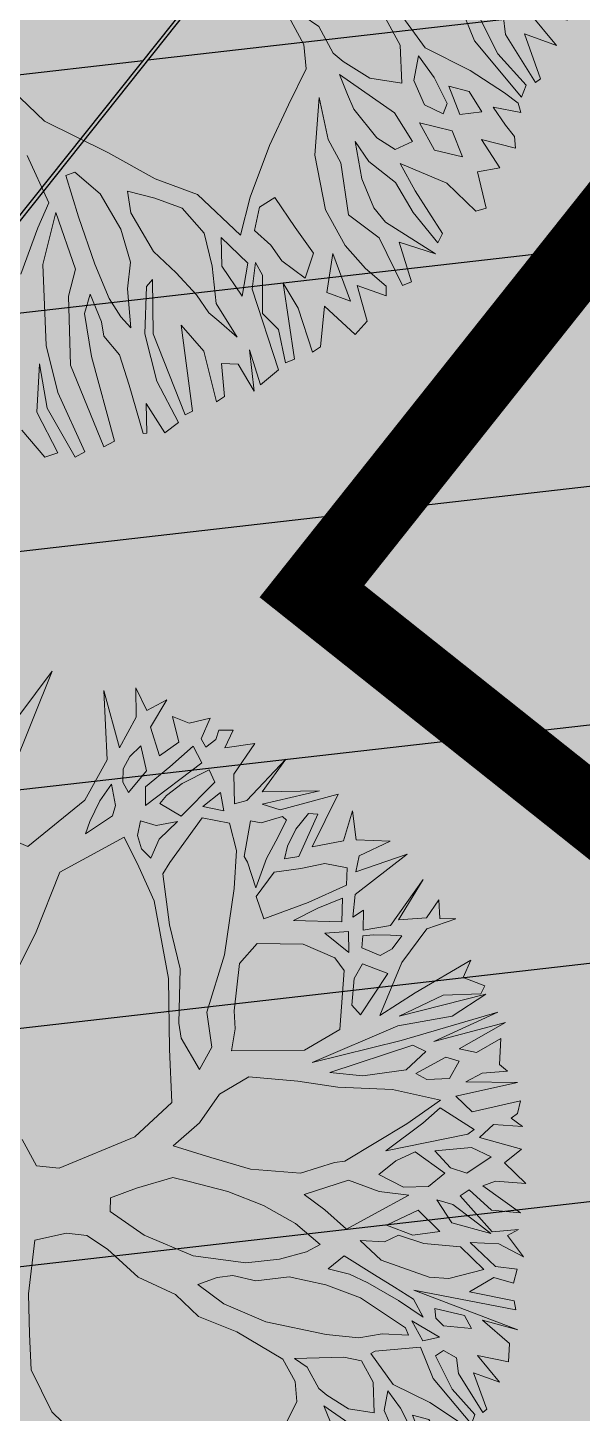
# Model space of a CAD drawing. Header units: metres. Extents: x -664657 to -643449, y -1076720 to -1062383.
# Drawn here: x -656128.54 to -656124.82, y -1069577.9 to -1069568.61 of the extents above; entities that cross this region are included whole.
import ezdxf

# ---------------------------------------------------------------- set-up
doc = ezdxf.new("R2010")
doc.units = ezdxf.units.M
doc.header["$LTSCALE"] = 0.1
doc.linetypes.add('DASHED', pattern=[19.05, 12.7, -6.35])
doc.layers.get('0').update_dxf_attribs({"color": 8, "lineweight": 9})
for name, color, linetype in [('AA_THER_srafy', 52, 'Continuous'), ('AA_THER_SRAFY KATASTR', 14, 'Continuous'), ('Vlastníci', 20, 'Continuous'), ('zeleň-šrafa', 63, 'Continuous')]:
    doc.layers.add(name, color=color, linetype=linetype)
doc.layers.add('AA_THER_STAFAZ', color=252, linetype='Continuous', lineweight=0)
doc.layers.add('FLOATING-WINDOWS', color=2, linetype='Continuous', plot=False)

# ---------------------------------------------------------------- blocks, each defined once
blk = doc.blocks.new('A$C0C461CEA')
for p, q in [((1.0237, 0.6787), (0.847, 0.5299)), ((0.915, 0.6272), (1.0237, 0.6787)), ((1.0385, 0.4544), (1.1026, 0.5894)), ((1.1026, 0.5894), (1.0744, 0.4649)), ((1.137, 0.5058), (1.1659, 0.5624)), ((1.1659, 0.5624), (1.164, 0.5078)), ((1.2126, 0.5083), (1.1542, 0.4723)), ((1.164, 0.5078), (1.2126, 0.5083)), ((1.0744, 0.4649), (1.137, 0.5058)), ((1.1542, 0.4723), (1.1422, 0.4092)), ((1.1925, 0.4157), (1.2064, 0.4704)), ((1.2064, 0.4704), (1.2319, 0.4413)), ((0.955, 0.4008), (1.0385, 0.4544)), ((1.0849, 0.438), (1.0599, 0.421)), ((1.1166, 0.4468), (1.0849, 0.438)), ((1.1021, 0.3938), (1.1166, 0.4468)), ((1.2319, 0.4413), (1.2764, 0.4291)), ((1.0599, 0.421), (1.0457, 0.3957)), ((1.1422, 0.4092), (1.1925, 0.4157)), ((1.2764, 0.4291), (1.2389, 0.3993)), ((0.7677, 0.4098), (0.7999, 0.3699)), ((0.7999, 0.3699), (0.955, 0.4008)), ((1.0222, 0.4038), (0.9828, 0.3842)), ((1.0083, 0.3593), (1.0222, 0.4038)), ((1.0457, 0.3957), (1.046, 0.3705)), ((1.046, 0.3705), (1.1021, 0.3938)), ((1.2156, 0.3931), (1.1509, 0.3775)), ((1.2159, 0.3529), (1.2156, 0.3931)), ((1.2389, 0.3993), (1.2391, 0.3783)), ((1.2661, 0.3828), (1.2809, 0.398)), ((1.2809, 0.398), (1.3081, 0.3832)), ((0.9828, 0.3842), (0.9429, 0.3545)), ((1.0838, 0.3642), (1.065, 0.3286)), ((1.1509, 0.3775), (1.0838, 0.3642)), ((1.2391, 0.3783), (1.2661, 0.3828)), ((1.3081, 0.3832), (1.2747, 0.3577)), ((0.9429, 0.3545), (0.9221, 0.3356)), ((0.9221, 0.3356), (0.9916, 0.3423)), ((0.9916, 0.3423), (1.0083, 0.3593)), ((1.065, 0.3286), (1.2159, 0.3529)), ((1.2747, 0.3577), (1.3361, 0.3355)), ((1.1154, 0.3267), (1.0945, 0.3181)), ((1.0945, 0.3181), (1.1225, 0.2722)), ((1.1573, 0.3337), (1.1154, 0.3267)), ((1.2227, 0.332), (1.1573, 0.3337)), ((1.2206, 0.3026), (1.2227, 0.332)), ((1.3361, 0.3355), (1.2651, 0.2988)), ((1.04, 0.305), (1.0192, 0.2796)), ((1.0654, 0.28), (1.04, 0.305)), ((1.1225, 0.2722), (1.2206, 0.3026)), ((1.2651, 0.2988), (1.2362, 0.2421)), ((0.8343, 0.2886), (0.726, 0.1969)), ((0.9921, 0.2901), (0.8343, 0.2886)), ((0.9904, 0.2187), (0.9921, 0.2901)), ((1.0192, 0.2796), (1.0135, 0.2501)), ((1.0573, 0.2506), (1.11, 0.2661)), ((1.11, 0.2661), (1.0654, 0.28)), ((1.2209, 0.2774), (1.173, 0.2685)), ((1.173, 0.2685), (1.2086, 0.2394)), ((1.2086, 0.2394), (1.2209, 0.2774)), ((1.2633, 0.2358), (1.3787, 0.2747)), ((1.3787, 0.2747), (1.3011, 0.2361)), ((1.0135, 0.2501), (1.0222, 0.2232)), ((1.0222, 0.2232), (1.0573, 0.2506)), ((1.1606, 0.2474), (1.0537, 0.1959)), ((1.2071, 0.21), (1.1606, 0.2474)), ((1.2362, 0.2421), (1.2633, 0.2358)), ((0.9852, 0.1382), (0.9904, 0.2187)), ((1.3011, 0.2361), (1.4109, 0.1802)), ((0.726, 0.1969), (0.5883, 0.099)), ((1.0537, 0.1959), (1.0286, 0.1813)), ((1.1927, 0.1511), (1.2071, 0.21)), ((1.2493, 0.1936), (1.2013, 0.1319)), ((1.268, 0.1788), (1.2493, 0.1936)), ((1.4109, 0.1802), (1.2887, 0.2132)), ((1.2887, 0.2132), (1.3166, 0.1841)), ((1.0286, 0.1813), (0.99, 0.0777)), ((1.3143, 0.169), (1.268, 0.1788)), ((1.3166, 0.1841), (1.4429, 0.1553)), ((1.1496, 0.081), (1.1927, 0.1511)), ((1.2769, 0.1285), (1.3187, 0.1583)), ((1.3187, 0.1583), (1.3143, 0.169)), ((1.3674, 0.1486), (1.3273, 0.1314)), ((1.4429, 0.1553), (1.3404, 0.0811)), ((1.3843, 0.1379), (1.3674, 0.1486)), ((0.934, -0.0237), (0.9852, 0.1382)), ((1.2013, 0.1319), (1.2014, 0.1175)), ((1.2418, 0.1053), (1.2769, 0.1285)), ((1.3273, 0.1314), (1.2939, 0.1076)), ((1.305, 0.0765), (1.3843, 0.1379)), ((1.2014, 0.1175), (1.1918, 0.0604)), ((1.1918, 0.0604), (1.2418, 0.1053)), ((1.2939, 0.1076), (1.2755, 0.0865)), ((1.406, 0.0607), (1.4535, 0.1092)), ((1.4535, 0.1092), (1.4313, 0.0502)), ((0.99, 0.0777), (0.9657, -0.0174)), ((1.0643, -0.035), (1.1496, 0.081)), ((1.2755, 0.0865), (1.305, 0.0765)), ((1.3404, 0.0811), (1.406, 0.0607)), ((1.2421, 0.0717), (1.1836, 0.0436)), ((1.2969, 0.0513), (1.2421, 0.0717)), ((1.3474, 0.0368), (1.2969, 0.0513)), ((1.4313, 0.0502), (1.4947, 0.013)), ((1.1836, 0.0436), (1.1756, -0.0069)), ((1.3855, 0.0059), (1.3474, 0.0368)), ((1.3667, -0.0261), (1.3855, 0.0059)), ((1.4208, 0.0165), (1.3983, -0.0108)), ((1.4947, 0.013), (1.4208, 0.0165)), ((0.8639, -0.1588), (0.934, -0.0237)), ((0.9657, -0.0174), (0.9079, -0.1187)), ((1.1756, -0.0069), (1.2766, -0.0203)), ((1.2766, -0.0203), (1.3667, -0.0261)), ((1.3983, -0.0108), (1.5137, -0.0288)), ((0.9728, -0.1265), (1.0643, -0.035)), ((1.1382, -0.0469), (1.0838, -0.0666)), ((1.2245, -0.0947), (1.1382, -0.0469)), ((1.2306, -0.04), (1.3211, -0.0913)), ((1.2894, -0.0412), (1.2306, -0.04)), ((1.3459, -0.0473), (1.2894, -0.0412)), ((1.3211, -0.0913), (1.3459, -0.0473)), ((1.5137, -0.0288), (1.3735, -0.053)), ((1.0838, -0.0666), (1.0258, -0.1512)), ((1.3735, -0.053), (1.3463, -0.0935)), ((1.2713, -0.153), (1.2245, -0.0947)), ((1.3237, -0.1165), (1.2773, -0.0959)), ((1.2773, -0.0959), (1.3031, -0.1569)), ((1.3463, -0.0935), (1.3739, -0.0908)), ((1.3739, -0.0908), (1.3533, -0.1288)), ((1.4098, -0.1475), (1.5185, -0.0936)), ((1.5185, -0.0936), (1.4308, -0.1449)), ((0.9079, -0.1187), (0.8974, -0.1501)), ((1.3031, -0.1569), (1.3237, -0.1165)), ((0.9465, -0.1982), (0.9728, -0.1265)), ((1.3468, -0.1397), (1.3326, -0.1608)), ((1.3678, -0.1479), (1.3468, -0.1397)), ((1.3533, -0.1288), (1.4098, -0.1475)), ((1.4308, -0.1449), (1.4857, -0.1695)), ((0.8145, -0.2625), (0.8639, -0.1588)), ((0.8974, -0.1501), (0.9006, -0.228)), ((1.0258, -0.1512), (1.0094, -0.1868)), ((1.2758, -0.1866), (1.2713, -0.153)), ((1.3326, -0.1608), (1.3599, -0.1942)), ((1.3998, -0.1662), (1.3678, -0.1479)), ((1.4209, -0.1786), (1.3998, -0.1662)), ((1.4857, -0.1695), (1.5275, -0.1481)), ((1.5275, -0.1481), (1.511, -0.1843)), ((0.4921, -0.1816), (0.4927, -0.2464)), ((1.0094, -0.1868), (0.9803, -0.2249)), ((1.2078, -0.294), (1.2758, -0.1866)), ((1.3179, -0.1922), (1.2869, -0.2117)), ((1.3561, -0.2362), (1.3179, -0.1922)), ((1.3893, -0.1939), (1.4209, -0.1786)), ((1.4757, -0.1906), (1.3938, -0.2292)), ((1.5406, -0.2008), (1.4757, -0.1906)), ((1.511, -0.1843), (1.5406, -0.2008)), ((0.9006, -0.228), (0.9465, -0.1982)), ((1.2869, -0.2117), (1.2555, -0.26)), ((1.3599, -0.1942), (1.3893, -0.1939)), ((0.9803, -0.2249), (1.1197, -0.2973)), ((1.2624, -0.2875), (1.3561, -0.2362)), ((1.3938, -0.2292), (1.298, -0.3082)), ((0.4927, -0.2464), (0.5332, -0.2736)), ((0.7097, -0.2905), (0.8145, -0.2625)), ((1.2555, -0.26), (1.2624, -0.2875)), ((0.5332, -0.2736), (0.7097, -0.2905)), ((0.8463, -0.3294), (0.9138, -0.2951)), ((0.9138, -0.2951), (0.987, -0.292)), ((0.987, -0.292), (1.0758, -0.3499)), ((1.1197, -0.2973), (1.2078, -0.294)), ((1.298, -0.3082), (1.3885, -0.3007)), ((1.3885, -0.3007), (1.5271, -0.2951)), ((1.5271, -0.2951), (1.4955, -0.3206)), ((0.7733, -0.3469), (0.8463, -0.3294)), ((1.3218, -0.3457), (1.1218, -0.3285)), ((1.1218, -0.3285), (1.3137, -0.377)), ((1.4393, -0.3338), (1.3342, -0.3288)), ((1.3342, -0.3288), (1.5213, -0.375)), ((1.5128, -0.3691), (1.4393, -0.3338)), ((1.4955, -0.3206), (1.5277, -0.3581)), ((0.8327, -0.4069), (0.7733, -0.3469)), ((1.0758, -0.3499), (1.1459, -0.4021)), ((1.4355, -0.3824), (1.3218, -0.3457)), ((1.5277, -0.3581), (1.5128, -0.3691)), ((0.4142, -0.3858), (0.348, -0.4812)), ((0.4816, -0.4043), (0.4142, -0.3858)), ((0.6014, -0.3822), (0.5867, -0.4075)), ((0.6603, -0.39), (0.6014, -0.3822)), ((1.1455, -0.3661), (1.3307, -0.3979)), ((1.2047, -0.4057), (1.1455, -0.3661)), ((1.3137, -0.377), (1.5259, -0.4212)), ((1.5213, -0.375), (1.4355, -0.3824)), ((0.5179, -0.4292), (0.4816, -0.4043)), ((0.5867, -0.4075), (0.6277, -0.4869)), ((0.7403, -0.406), (0.6603, -0.39)), ((0.7675, -0.431), (0.7403, -0.406)), ((0.8963, -0.4693), (0.8327, -0.4069)), ((1.1459, -0.4021), (1.2473, -0.4617)), ((1.2933, -0.4384), (1.2047, -0.4057)), ((1.3307, -0.3979), (1.3495, -0.4229)), ((0.5435, -0.4769), (0.5179, -0.4292)), ((0.8311, -0.4891), (0.7675, -0.431)), ((1.3495, -0.4229), (1.2933, -0.4384)), ((1.5259, -0.4212), (1.3746, -0.4124)), ((1.3746, -0.4124), (1.5304, -0.4487)), ((1.3078, -0.4551), (1.3816, -0.4544)), ((1.323, -0.4777), (1.3078, -0.4551)), ((1.3816, -0.4544), (1.4028, -0.4752)), ((1.5304, -0.4487), (1.4152, -0.4516)), ((1.4152, -0.4516), (1.4449, -0.4766)), ((0.348, -0.4812), (0.3091, -0.559)), ((0.5738, -0.5607), (0.5435, -0.4769)), ((0.9875, -0.5272), (0.8963, -0.4693)), ((1.2473, -0.4617), (1.3278, -0.5305)), ((1.3671, -0.4983), (1.323, -0.4777)), ((1.4028, -0.4752), (1.3671, -0.4983)), ((1.4449, -0.4766), (1.5054, -0.4742)), ((1.5054, -0.4742), (1.4765, -0.5225)), ((0.6277, -0.4869), (0.6999, -0.5762)), ((0.8845, -0.5516), (0.8311, -0.4891)), ((1.0632, -0.5415), (0.9875, -0.5272)), ((1.3278, -0.5305), (1.2397, -0.5416)), ((1.4345, -0.5211), (1.3949, -0.5215)), ((1.3949, -0.5215), (1.492, -0.5751)), ((1.4851, -0.5434), (1.4345, -0.5211)), ((1.4765, -0.5225), (1.4851, -0.5434)), ((0.9272, -0.6184), (0.8845, -0.5516)), ((1.0843, -0.5497), (1.0632, -0.5415)), ((1.2397, -0.5416), (1.0843, -0.5497)), ((1.3195, -0.545), (1.271, -0.5563)), ((1.3622, -0.6202), (1.3195, -0.545)), ((1.492, -0.5751), (1.3614, -0.5386)), ((1.3614, -0.5386), (1.3763, -0.5846)), ((0.3091, -0.559), (0.2762, -0.629)), ((0.6267, -0.6316), (0.5738, -0.5607)), ((0.6999, -0.5762), (0.793, -0.6425)), ((0.9729, -0.5718), (1.0721, -0.5894)), ((0.9968, -0.6219), (0.9729, -0.5718)), ((1.271, -0.5563), (1.1727, -0.5716)), ((1.1727, -0.5716), (1.3455, -0.6227)), ((1.0721, -0.5894), (1.1188, -0.6418)), ((1.1353, -0.6098), (1.1814, -0.6009)), ((1.1814, -0.6009), (1.2277, -0.6029)), ((1.2277, -0.6029), (1.262, -0.674)), ((1.3763, -0.5846), (1.4798, -0.613)), ((0.953, -0.683), (0.9272, -0.6184)), ((1.0184, -0.6805), (0.9968, -0.6219)), ((1.1694, -0.6581), (1.1353, -0.6098)), ((1.3392, -0.6522), (1.2656, -0.6211)), ((1.2656, -0.6211), (1.2787, -0.6696)), ((1.3455, -0.6227), (1.3622, -0.6202)), ((1.4798, -0.613), (1.4608, -0.6342)), ((0.2762, -0.629), (0.273, -0.7298)), ((0.6483, -0.6967), (0.6267, -0.6316)), ((0.6795, -0.6352), (0.7095, -0.698)), ((0.7234, -0.6414), (0.6795, -0.6352)), ((0.7553, -0.6537), (0.7234, -0.6414)), ((0.793, -0.6425), (0.8605, -0.6695)), ((1.1188, -0.6418), (1.1714, -0.679)), ((1.3671, -0.6897), (1.3392, -0.6522)), ((1.4043, -0.6306), (1.3642, -0.6412)), ((1.3642, -0.6412), (1.4321, -0.7059)), ((1.4569, -0.6637), (1.4043, -0.6306)), ((1.4608, -0.6342), (1.444, -0.6362)), ((1.444, -0.6362), (1.4569, -0.6637)), ((0.7934, -0.6869), (0.7553, -0.6537)), ((0.8605, -0.6695), (0.9194, -0.6833)), ((1.2176, -0.6828), (1.1694, -0.6581)), ((1.262, -0.674), (1.2176, -0.6828)), ((1.2787, -0.6696), (1.3042, -0.6964)), ((0.706, -0.7652), (0.6483, -0.6967)), ((0.7095, -0.698), (0.7709, -0.7754)), ((0.8609, -0.7133), (0.7934, -0.6869)), ((0.9194, -0.6833), (0.953, -0.683)), ((1.0874, -0.6799), (1.0184, -0.6805)), ((1.1714, -0.679), (1.0874, -0.6799)), ((1.3042, -0.6964), (1.3671, -0.6897)), ((0.9226, -0.7655), (0.8609, -0.7133)), ((1.0331, -0.7158), (1.0529, -0.7744)), ((1.0778, -0.743), (1.0331, -0.7158)), ((1.0985, -0.7134), (1.1742, -0.7168)), ((1.1386, -0.7592), (1.0985, -0.7134)), ((1.1742, -0.7168), (1.1934, -0.7796)), ((1.2204, -0.7164), (1.2251, -0.7751)), ((1.2458, -0.7413), (1.2204, -0.7164)), ((1.4321, -0.7059), (1.386, -0.7148)), ((1.386, -0.7148), (1.4058, -0.7752)), ((0.273, -0.7298), (0.3033, -0.8237)), ((0.9433, -0.7377), (0.9871, -0.7289)), ((0.979, -0.7691), (0.9433, -0.7377)), ((0.9871, -0.7289), (1.0255, -0.7957)), ((1.1114, -0.7444), (1.0778, -0.743)), ((1.1514, -0.7861), (1.1114, -0.7444)), ((1.2691, -0.7915), (1.2458, -0.7413)), ((1.2919, -0.7301), (1.2685, -0.7327)), ((1.2685, -0.7327), (1.2929, -0.8333)), ((1.3135, -0.7911), (1.2919, -0.7301)), ((1.3508, -0.7403), (1.3214, -0.7364)), ((1.3214, -0.7364), (1.366, -0.826)), ((1.4058, -0.7752), (1.3508, -0.7403)), ((0.7657, -0.8636), (0.706, -0.7652)), ((0.9754, -0.8256), (0.9226, -0.7655)), ((1.0046, -0.8043), (0.979, -0.7691)), ((1.1934, -0.7796), (1.1386, -0.7592)), ((0.7709, -0.7754), (0.8731, -0.8602)), ((1.0255, -0.7957), (1.0511, -0.8398)), ((1.0529, -0.7744), (1.1269, -0.8559)), ((1.2173, -0.8298), (1.1514, -0.7861)), ((1.2251, -0.7751), (1.2887, -0.8351)), ((1.2887, -0.8351), (1.2691, -0.7915)), ((1.366, -0.826), (1.3135, -0.7911)), ((1.0454, -0.8693), (1.0046, -0.8043)), ((0.3033, -0.8237), (0.3757, -0.9238)), ((1.031, -0.9282), (0.9754, -0.8256)), ((1.0511, -0.8398), (1.075, -0.8816)), ((1.2389, -0.8968), (1.2173, -0.8298)), ((1.2932, -0.8627), (1.2401, -0.8314)), ((1.2401, -0.8314), (1.2642, -0.9026)), ((1.2929, -0.8333), (1.3453, -0.8556)), ((0.2433, -0.9527), (0.2491, -0.8621)), ((0.7663, -0.9182), (0.7657, -0.8636)), ((0.8731, -0.8602), (0.9323, -0.8998)), ((1.0754, -0.9254), (1.0454, -0.8693)), ((1.2586, -1.0058), (1.085, -0.8647)), ((1.085, -0.8647), (1.2422, -1.0456)), ((1.1269, -0.8559), (1.1631, -0.8784)), ((1.3273, -0.9128), (1.2932, -0.8627)), ((1.3453, -0.8556), (1.3183, -0.8558)), ((1.3183, -0.8558), (1.3273, -0.9128)), ((0.7886, -0.8736), (0.8839, -0.9213)), ((0.8039, -0.9029), (0.7886, -0.8736)), ((1.075, -0.8816), (1.0754, -0.9254)), ((1.1631, -0.8784), (1.2389, -0.8968)), ((0.7499, -0.958), (0.7663, -0.9182)), ((0.8044, -0.9557), (0.8039, -0.9029)), ((0.9323, -0.8998), (0.9805, -0.9161)), ((0.9805, -0.9161), (1.0294, -0.9451)), ((1.2642, -0.9026), (1.3023, -0.9298)), ((0.2917, -0.9247), (0.2774, -0.9986)), ((0.3085, -0.9269), (0.2917, -0.9247)), ((0.33, -0.9813), (0.3085, -0.9269)), ((0.3757, -0.9238), (0.4269, -1.0031)), ((0.8839, -0.9213), (0.9136, -0.9462)), ((0.9495, -0.9416), (0.9387, -0.9417)), ((0.9387, -0.9417), (0.9503, -1.0232)), ((1.0399, -0.9804), (0.9495, -0.9416)), ((1.0294, -0.9451), (1.031, -0.9282)), ((1.0501, -0.9215), (1.0861, -0.9799)), ((1.0506, -0.9701), (1.0501, -0.9215)), ((1.0983, -0.9402), (1.1065, -0.9209)), ((1.1052, -0.9629), (1.0983, -0.9402)), ((1.1065, -0.9209), (1.1556, -0.9648)), ((1.2494, -0.9219), (1.1888, -0.9243)), ((1.1888, -0.9243), (1.265, -0.9866)), ((1.2815, -0.9528), (1.2494, -0.9219)), ((1.3023, -0.9298), (1.2815, -0.9528)), ((0.2058, -0.9825), (0.2433, -0.9527)), ((0.6932, -0.9987), (0.7499, -0.958)), ((0.813, -0.9766), (0.8044, -0.9557)), ((0.9136, -0.9462), (0.9141, -0.9984)), ((1.1559, -0.996), (1.1052, -0.9629)), ((1.1556, -0.9648), (1.1559, -0.996)), ((0.1416, -1.0395), (0.2058, -0.9825)), ((0.2459, -0.9737), (0.1836, -1.0433)), ((0.2302, -1.0771), (0.2459, -0.9737)), ((0.3325, -1.0527), (0.33, -0.9813)), ((0.8405, -1.0243), (0.813, -0.9766)), ((1.0322, -1.0525), (1.0399, -0.9804)), ((1.0861, -0.9799), (1.0506, -0.9701)), ((1.265, -0.9866), (1.2586, -1.0058)), ((0.2774, -0.9986), (0.2638, -1.0851)), ((0.374, -0.9995), (0.3618, -1.0356)), ((0.4103, -1.0327), (0.374, -0.9995)), ((0.4269, -1.0031), (0.4796, -1.062)), ((0.6307, -1.0456), (0.6932, -0.9987)), ((0.7462, -1.0126), (0.6924, -1.0978)), ((0.7259, -1.0848), (0.7462, -1.0126)), ((0.7926, -1.0314), (0.7964, -0.9935)), ((0.7964, -0.9935), (0.8496, -1.098)), ((0.9141, -0.9984), (0.8853, -1.0581)), ((1.0594, -1.012), (1.0578, -1.0918)), ((1.0804, -1.0094), (1.0594, -1.012)), ((1.0975, -1.0368), (1.0804, -1.0094)), ((1.2422, -1.0456), (1.1852, -0.9916)), ((1.1852, -0.9916), (1.2129, -1.0633)), ((0.3618, -1.0356), (0.3649, -1.1136)), ((0.4443, -1.0708), (0.4103, -1.0327)), ((0.7904, -1.059), (0.7926, -1.0314)), ((0.8853, -1.0581), (0.8405, -1.0243)), ((0.9063, -1.0639), (0.9336, -1.03)), ((0.9336, -1.03), (0.94, -1.0762)), ((0.9503, -1.0232), (1.0014, -1.0948)), ((1.0852, -1.0687), (1.0975, -1.0368)), ((0.1836, -1.0433), (0.1219, -1.1705)), ((0.3205, -1.1116), (0.3325, -1.0527)), ((0.4796, -1.062), (0.5124, -1.1601)), ((0.5581, -1.1093), (0.6307, -1.0456)), ((0.8019, -1.1219), (0.7904, -1.059)), ((0.9026, -1.1101), (0.9063, -1.0639)), ((1.0586, -1.1782), (1.0322, -1.0525)), ((1.1923, -1.0971), (1.1396, -1.0532)), ((1.1396, -1.0532), (1.1548, -1.1269)), ((1.2129, -1.0633), (1.1923, -1.0971)), ((0.1969, -1.1128), (0.2302, -1.0771)), ((0.2638, -1.0851), (0.2579, -1.15)), ((0.4575, -1.1271), (0.4443, -1.0708)), ((0.7263, -1.131), (0.7259, -1.0848)), ((0.94, -1.0762), (0.9387, -1.1266)), ((1.0921, -1.1671), (1.0852, -1.0687)), ((1.1147, -1.0829), (1.1029, -1.1652)), ((1.1548, -1.1269), (1.1147, -1.0829)), ((0.2939, -1.1497), (0.3205, -1.1116)), ((0.5124, -1.1601), (0.5581, -1.1093)), ((0.6924, -1.0978), (0.6639, -1.1905)), ((0.7657, -1.1097), (0.7454, -1.1729)), ((0.7703, -1.1516), (0.7657, -1.1097)), ((0.8496, -1.098), (0.8544, -1.1568)), ((0.9238, -1.1393), (0.9026, -1.1101)), ((0.9492, -1.1541), (0.9553, -1.1012)), ((0.9553, -1.1012), (0.9825, -1.1261)), ((1.0014, -1.0948), (1.0356, -1.1574)), ((1.0578, -1.0918), (1.0753, -1.163)), ((0.1433, -1.2207), (0.1969, -1.1128)), ((0.2324, -1.1275), (0.2075, -1.1529)), ((0.227, -1.1797), (0.2324, -1.1275)), ((0.3649, -1.1136), (0.3822, -1.1656)), ((0.443, -1.1842), (0.4575, -1.1271)), ((0.5643, -1.1326), (0.5376, -1.1641)), ((0.5961, -1.1299), (0.5643, -1.1326)), ((0.6027, -1.1929), (0.5961, -1.1299)), ((0.6954, -1.2172), (0.7263, -1.131)), ((0.8208, -1.1553), (0.8019, -1.1219)), ((0.88, -1.1337), (0.8805, -1.1883)), ((0.9242, -1.1729), (0.88, -1.1337)), ((0.9387, -1.1266), (0.9238, -1.1393)), ((0.9825, -1.1261), (0.9853, -1.1681)), ((0.2075, -1.1529), (0.183, -1.2245)), ((0.2579, -1.15), (0.2606, -1.1878)), ((0.2669, -1.2129), (0.2939, -1.1497)), ((0.2966, -1.2402), (0.3401, -1.1558)), ((0.3401, -1.1558), (0.3252, -1.162)), ((0.4805, -1.1478), (0.4581, -1.1925)), ((0.5003, -1.2089), (0.4805, -1.1478)), ((0.7943, -1.206), (0.7703, -1.1516)), ((0.8544, -1.1568), (0.8208, -1.1553)), ((0.9853, -1.1681), (0.9492, -1.1541)), ((1.0356, -1.1574), (1.0485, -1.1843)), ((0.1219, -1.1705), (0.1016, -1.2523)), ((0.2188, -1.2032), (0.227, -1.1797)), ((0.3252, -1.162), (0.2839, -1.2338)), ((0.3822, -1.1656), (0.3953, -1.2159)), ((0.4184, -1.2451), (0.443, -1.1842)), ((0.5376, -1.1641), (0.5506, -1.2)), ((0.7454, -1.1729), (0.7399, -1.2275)), ((0.8727, -1.249), (0.8168, -1.1806)), ((0.8168, -1.1806), (0.8174, -1.2352)), ((0.9186, -1.2216), (0.9242, -1.1729)), ((1.0445, -1.2012), (1.0064, -1.1703)), ((1.0064, -1.1703), (1.0109, -1.2081)), ((1.0485, -1.1843), (1.0445, -1.2012)), ((1.0753, -1.163), (1.0586, -1.1782)), ((1.1029, -1.1652), (1.0921, -1.1671)), ((0.0969, -1.1936), (0.0532, -1.2654)), ((0.0724, -1.2676), (0.0969, -1.1936)), ((0.2276, -1.2451), (0.2188, -1.2032)), ((0.2606, -1.1878), (0.2669, -1.2129)), ((0.4581, -1.1925), (0.4647, -1.2554)), ((0.4647, -1.2554), (0.5003, -1.2089)), ((0.5506, -1.2), (0.5551, -1.2335)), ((0.6099, -1.2474), (0.6027, -1.1929)), ((0.6639, -1.1905), (0.6646, -1.2619)), ((0.7967, -1.2666), (0.7943, -1.206)), ((0.8805, -1.1883), (0.9186, -1.2216)), ((1.0109, -1.2081), (1.0154, -1.2332)), ((0.128, -1.3739), (0.1433, -1.2207)), ((0.183, -1.2245), (0.149, -1.3737)), ((0.3953, -1.2159), (0.3999, -1.2536)), ((0.5129, -1.2147), (0.4857, -1.2528)), ((0.5132, -1.2399), (0.5129, -1.2147)), ((0.7236, -1.2781), (0.6954, -1.2172)), ((0.7399, -1.2275), (0.7462, -1.2587)), ((1.0072, -1.2519), (0.9623, -1.2104)), ((0.9623, -1.2104), (0.9671, -1.2691)), ((1.0154, -1.2332), (1.0072, -1.2519)), ((0.1016, -1.2523), (0.0944, -1.3658)), ((0.2173, -1.2998), (0.2276, -1.2451)), ((0.2839, -1.2338), (0.2637, -1.3162)), ((0.2794, -1.3916), (0.2966, -1.2402)), ((0.3471, -1.25), (0.2938, -1.3915)), ((0.3602, -1.3086), (0.3471, -1.25)), ((0.3999, -1.2536), (0.4085, -1.2746)), ((0.4233, -1.3146), (0.4184, -1.2451)), ((0.4857, -1.2528), (0.4601, -1.3983)), ((0.4819, -1.299), (0.5132, -1.2399)), ((0.5551, -1.2335), (0.5766, -1.2795)), ((0.5766, -1.2795), (0.6099, -1.2474)), ((0.8174, -1.2352), (0.8248, -1.3233)), ((0.8944, -1.316), (0.8727, -1.249)), ((0.9292, -1.2569), (0.913, -1.32)), ((0.9671, -1.2691), (0.9292, -1.2569)), ((0.0287, -1.3413), (0.0155, -1.2808)), ((0.0532, -1.2654), (0.0521, -1.3452)), ((0.0752, -1.366), (0.0724, -1.2676)), ((0.4085, -1.2746), (0.4233, -1.3146)), ((0.5387, -1.2691), (0.4937, -1.3955)), ((0.541, -1.3195), (0.5387, -1.2691)), ((0.598, -1.3189), (0.6394, -1.2639)), ((0.6394, -1.2639), (0.6277, -1.3522)), ((0.6646, -1.2619), (0.6777, -1.3139)), ((0.7203, -1.3705), (0.7236, -1.2781)), ((0.7462, -1.2587), (0.7975, -1.3488)), ((0.8099, -1.3337), (0.7967, -1.2666)), ((0.1996, -1.3858), (0.2173, -1.2998)), ((0.4931, -1.3367), (0.4819, -1.299)), ((0.7508, -1.3006), (0.7371, -1.3722)), ((0.7975, -1.3488), (0.7508, -1.3006)), ((0.2637, -1.3162), (0.2627, -1.3978)), ((0.3383, -1.3971), (0.3602, -1.3086)), ((0.5273, -1.3994), (0.541, -1.3195)), ((0.6277, -1.3522), (0.598, -1.3189)), ((0.6777, -1.3139), (0.695, -1.3582)), ((0.8248, -1.3233), (0.8099, -1.3337)), ((0.913, -1.32), (0.8944, -1.316)), ((0.0521, -1.3452), (0.0287, -1.3413)), ((0.2285, -1.3417), (0.2056, -1.3881)), ((0.2333, -1.4023), (0.2285, -1.3417)), ((0.3774, -1.3421), (0.3551, -1.3951)), ((0.4027, -1.3568), (0.3774, -1.3421)), ((0.432, -1.3439), (0.4056, -1.4114)), ((0.42, -1.4071), (0.432, -1.3439)), ((0.4769, -1.3939), (0.4931, -1.3367)), ((0.5831, -1.3383), (0.5441, -1.3975)), ((0.6072, -1.407), (0.5831, -1.3383)), ((0.6503, -1.3334), (0.6365, -1.3965)), ((0.6867, -1.3727), (0.6503, -1.3334)), ((0.0944, -1.3658), (0.0752, -1.366)), ((0.149, -1.3737), (0.128, -1.3739)), ((0.4056, -1.4114), (0.4027, -1.3568)), ((0.695, -1.3582), (0.6867, -1.3727)), ((0.7371, -1.3722), (0.7203, -1.3705)), ((0.2056, -1.3881), (0.1996, -1.3858)), ((0.2627, -1.3978), (0.2333, -1.4023)), ((0.2938, -1.3915), (0.2794, -1.3916)), ((0.3551, -1.3951), (0.3383, -1.3971)), ((0.4601, -1.3983), (0.42, -1.4071)), ((0.4937, -1.3955), (0.4769, -1.3939)), ((0.5441, -1.3975), (0.5273, -1.3994)), ((0.6365, -1.3965), (0.6072, -1.407))]:
    blk.add_line(p, q)

msp = doc.modelspace()

# ---------------------------------------------------------------- hatches: boundary and pattern name
at = {"layer": 'AA_THER_srafy'}
h = msp.add_hatch(color=31, dxfattribs=at)
h.dxf.hatch_style = 1
h.paths.add_polyline_path([(-656103.93, -1069590.4349), (-656094.537, -1069597.903), (-656077.1115, -1069575.9861), (-656086.5044, -1069568.5181)])
h.paths.add_polyline_path([(-656099.8111, -1069557.9382), (-656109.204, -1069550.4701), (-656126.6296, -1069572.387), (-656117.2366, -1069579.8551)])
at = {"layer": 'Vlastníci'}
h = msp.add_hatch(dxfattribs=at)
h.set_pattern_fill('ANSI31', color=256, scale=0.5, style=0)
h.set_pattern_definition([(6.5127, (-656030.26, -1069498.5804), (-0.180059, 1.577256), [])])
h.paths.add_polyline_path([(-656033.5625, -1069452), (-656024.75, -1069459.2286), (-656035.4375, -1069473), (-656039.6237, -1069478.4072), (-656040.9127, -1069479.9444), (-656046.5, -1069487.1129), (-656056.1875, -1069499.9879), (-656057.6543, -1069501.9373), (-656060.125, -1069499.9879), (-656066.9118, -1069494.5918), (-656055.625, -1069480), (-656044.5625, -1069465.75), (-656033.5625, -1069451.9786)])
h.paths.add_polyline_path([(-656094.4375, -1069560.0929), (-656112.25, -1069549.375), (-656116.1795, -1069545.8821), (-656093.875, -1069518), (-656060.6875, -1069511.125), (-656057.875, -1069513.5)])
h.paths.add_polyline_path([(-656094.4559, -1069560.1139), (-656119.4375, -1069588.5929), (-656134.25, -1069576.9679), (-656112.25, -1069549.375)])
h.paths.add_polyline_path([(-656116.1795, -1069545.8821), (-656112.25, -1069549.375), (-656134.25, -1069577.0171), (-656138.375, -1069573.6421)])
h.paths.add_polyline_path([(-656104.1875, -1069478.3531), (-656124.875, -1069506), (-656136.375, -1069520.5004), (-656147.625, -1069534.8754), (-656159.2531, -1069549.4105), (-656159.3127, -1069549.3632), (-656159.3125, -1069549.363), (-656168.0625, -1069542.363), (-656156.5684, -1069527.8704), (-656145.25, -1069513.625), (-656134.25, -1069500), (-656123.1875, -1069485.75), (-656112.0625, -1069471.6031)])
at = {"layer": 'zeleň-šrafa'}
h = msp.add_hatch(color=256, dxfattribs=at)
edge = h.paths.add_edge_path()
edge.add_line((-656103.93, -1069590.4349), (-656098.0283, -1069595.1272))
edge.add_line((-656098.0283, -1069595.1272), (-656099.98, -1069597.5683))
edge.add_line((-656099.98, -1069597.5683), (-656095.6852, -1069601.0041))
edge.add_arc((-656100.9719, -1069597.9183), 6.1213, 232.55654, 329.72858, ccw=False)
edge.add_line((-656104.6935, -1069602.7784), (-656110.2972, -1069598.4443))
edge.add_line((-656110.2972, -1069598.4443), (-656103.93, -1069590.4349))
h.paths.add_polyline_path([(-656111.8558, -1069597.1899), (-656120.7429, -1069590.2587), (-656119.4382, -1069588.5923), (-656138.282, -1069573.5258), (-656122.0482, -1069552.9407), (-656115.3833, -1069558.2421), (-656126.6296, -1069572.387), (-656117.2366, -1069579.8551), (-656099.8111, -1069557.9382), (-656109.204, -1069550.4701), (-656114.1387, -1069556.6766), (-656120.775, -1069551.3969), (-656115.0844, -1069544.4969), (-656083.0177, -1069560.919)])

# ---------------------------------------------------------------- linework, layer by layer
at = {"layer": 'AA_THER_SRAFY KATASTR', "const_width": 0.3}
msp.add_lwpolyline([(-656109.204, -1069550.4701), (-656099.8111, -1069557.9382), (-656117.2366, -1069579.8551), (-656126.6296, -1069572.387)], close=True, dxfattribs=at)
at = {"layer": 'FLOATING-WINDOWS'}
for points in [[(-656116.1795, -1069545.8821), (-656112.25, -1069549.375), (-656134.25, -1069577.0171), (-656138.375, -1069573.6421)], [(-656094.4559, -1069560.1139), (-656119.4375, -1069588.5929), (-656134.25, -1069576.9679), (-656112.25, -1069549.375)]]:
    msp.add_lwpolyline(points, close=True, dxfattribs=at)
at = {"layer": 'Vlastníci', "color": 20, "linetype": 'DASHED', "lineweight": -3, "const_width": 0.5}
msp.add_lwpolyline([(-656117.2366, -1069579.8551), (-656126.6296, -1069572.387), (-656109.204, -1069550.4701), (-656099.8111, -1069557.9382)], close=True, dxfattribs=at)
at = {"layer": 'zeleň-šrafa'}
msp.add_lwpolyline([(-656111.8558, -1069597.1899, 0.007903), (-656111.8558, -1069597.1899), (-656120.7429, -1069590.2587), (-656119.4382, -1069588.5923), (-656138.282, -1069573.5258), (-656122.0482, -1069552.9407), (-656115.3833, -1069558.2421), (-656126.6296, -1069572.387), (-656117.2366, -1069579.8551), (-656099.8111, -1069557.9382), (-656109.204, -1069550.4701), (-656114.1387, -1069556.6766), (-656120.775, -1069551.3969), (-656115.0844, -1069544.4969), (-656083.0177, -1069560.919), (-656111.8558, -1069597.1899)], format="xyb", close=True, dxfattribs=at)

# ---------------------------------------------------------------- block references
at = {"layer": 'AA_THER_STAFAZ', "linetype": 'Continuous'}
for p, xscale, yscale, zscale, rotation in [((-656130.9382, -1069566.993), 3.840000000034844, 3.84000000001397, 3.840000000000001, 28.03608760909739), ((-656130.1892, -1069576.2823), 3.110400000028225, 3.110400000011316, 3.110400000000001, 28.03608760909738)]:
    msp.add_blockref('A$C0C461CEA', p, dxfattribs=dict(at, xscale=xscale, yscale=yscale, zscale=zscale, rotation=rotation))

doc.saveas('drawing.dxf')
